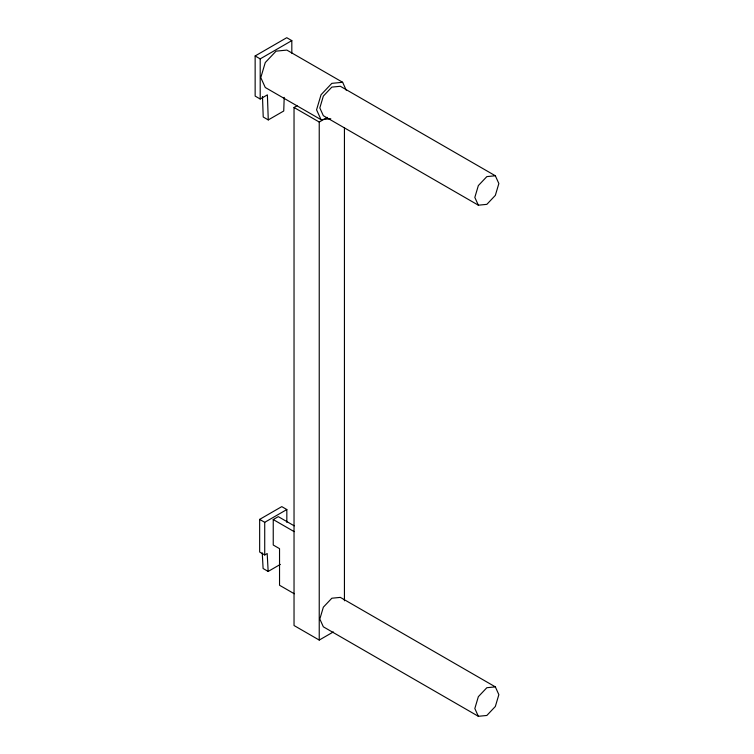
<?xml version="1.0" encoding="UTF-8"?>
<svg xmlns="http://www.w3.org/2000/svg" width="754" height="754" viewBox="0 0 754 754"><rect width="100%" height="100%" fill="white"/><g stroke="black" fill="none" stroke-linecap="round" stroke-linejoin="round"><path stroke-width="1.13" d="M294.211 525.84L278.283 516.641L273.24 519.553L273.24 545.019L279.536 548.658L279.536 585.255L294.286 593.766M291.817 53.232L291.817 40.622L286.756 37.7L255.144 55.956L255.144 96.088L260.196 99.01L267.387 94.863L268.273 119.924L283.74 110.998L284.201 97.379M255.144 55.956L260.196 58.878L291.817 40.622M333.353 631.927L319.234 640.071L294.032 625.518L294.032 107.483L297.057 105.739M294.032 107.483L319.234 122.035L327.302 117.379M280.337 564.407L268.16 571.428L267.189 553.54L264.72 554.963L259.659 552.041L259.659 519.393L281.779 506.622L286.831 509.544L286.831 522.371M259.659 519.393L264.72 522.315L286.831 509.544M346.218 90.197L342.636 82.28L331.835 83.355L321.044 94.75L316.567 109.801L321.044 119.688L330.761 118.727M495.34 175.767L486.848 176.606L478.347 185.578L474.832 197.416L478.347 205.192L486.848 204.353L495.34 195.38L498.856 183.542L495.34 175.767L340.337 86.276L331.835 87.115L323.343 96.078L319.828 107.926L323.343 115.701L478.347 205.192M495.34 686.875L486.848 687.714L478.347 696.677L474.832 708.524L478.347 716.3L486.848 715.461L495.34 706.489L498.856 694.651L495.34 686.875L340.337 597.385L331.835 598.224L323.343 607.187L319.828 619.034L323.343 626.81L478.347 716.3M342.636 82.28L286.859 50.084L276.068 51.149L265.267 62.554L260.79 77.605L265.267 87.492L321.044 119.688M268.273 119.924L263.221 117.002L262.486 96.493M273.24 519.553L294.154 531.627M268.16 571.428L263.099 568.516L262.251 552.852M344.437 127.501L344.437 600.797M319.234 122.035L319.234 640.071M264.72 522.315L264.72 554.963M260.196 58.878L260.196 99.01"/></g></svg>
